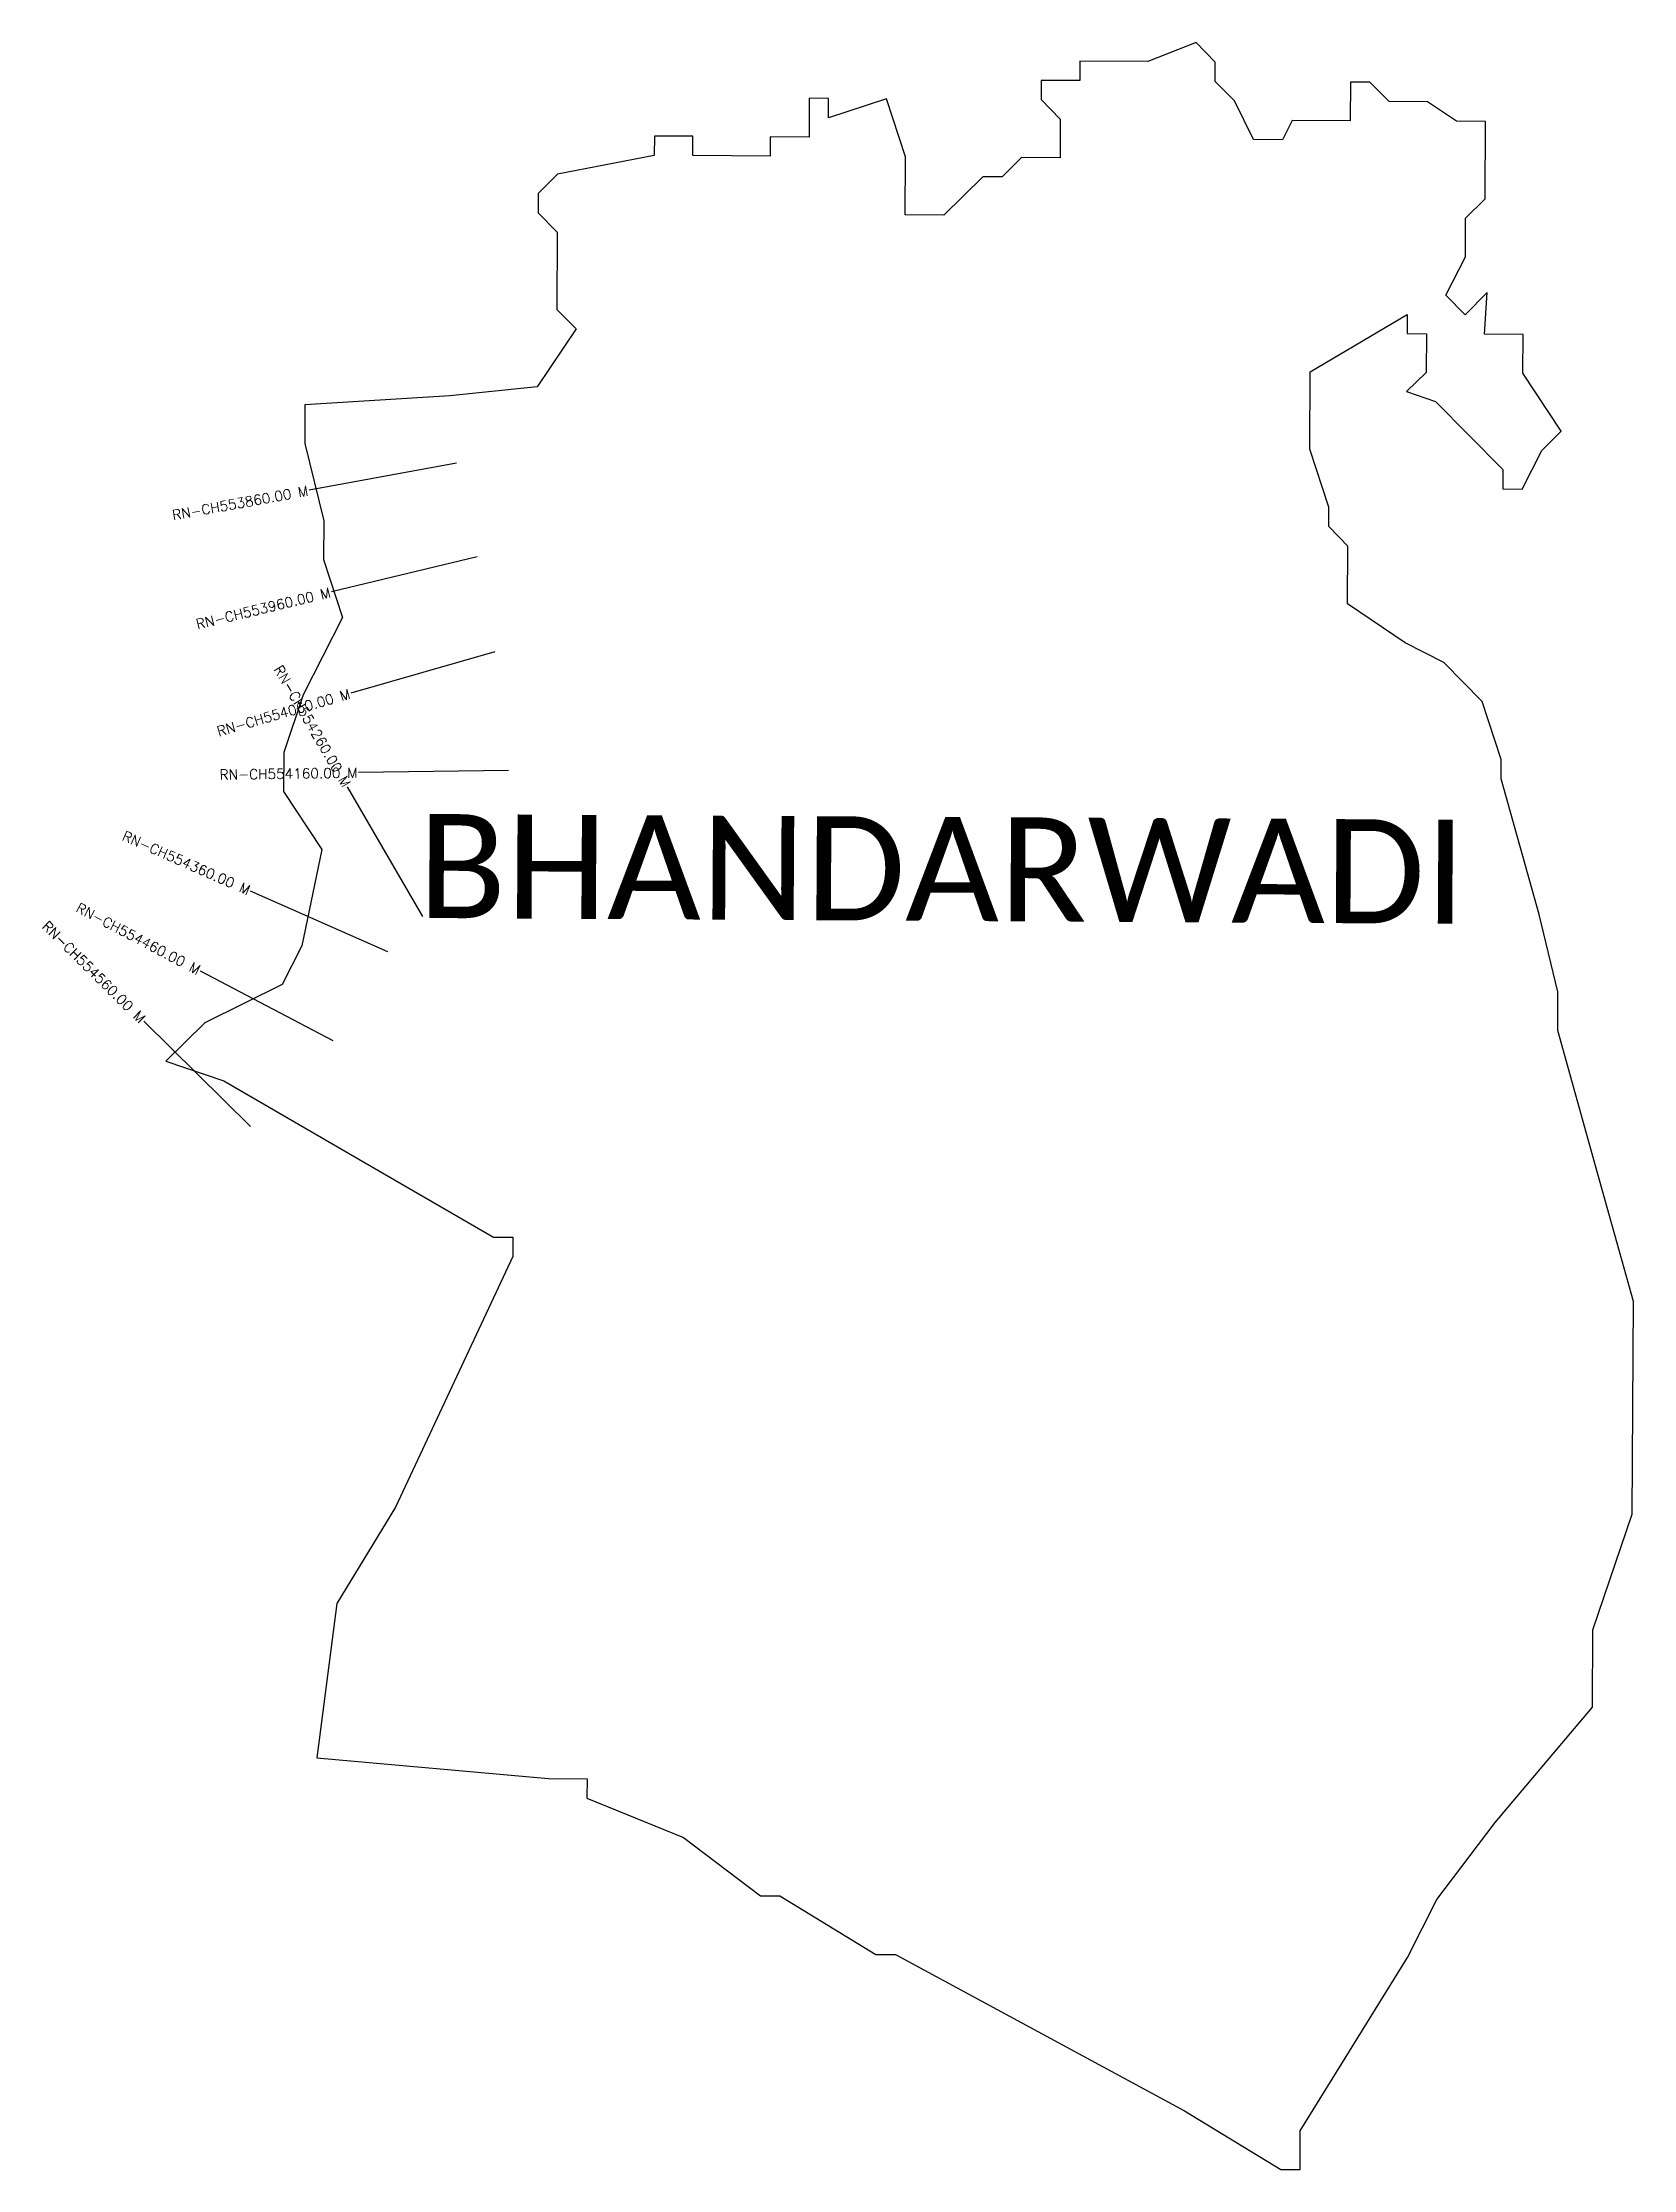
# Model space of a CAD drawing. Header units: metres. Extents: x 320265 to 321856, y 1856198 to 1858326.
import ezdxf
from ezdxf.enums import TextEntityAlignment as Align

# ---------------------------------------------------------------- set-up
doc = ezdxf.new("R2010")
doc.units = ezdxf.units.M
for name, color, linetype in [('CS', 134, 'Continuous'), ('CSMark', 6, 'Continuous'), ('VILLAGE BOUNDRY', 10, 'Continuous'), ('VILLAGE NAME', 250, 'Continuous')]:
    doc.layers.add(name, color=color, linetype=linetype)
doc.styles.get("Standard").update_dxf_attribs({"font": 'simplex.shx'})

msp = doc.modelspace()

# ---------------------------------------------------------------- linework, layer by layer
at = {"layer": 'CS'}
for p, q in [((320679.1, 1857905), (320531.6, 1857878)), ((320679.1, 1857905), (320531.6, 1857878)), ((320699.7, 1857811.4), (320553.9, 1857776.3)), ((320699.7, 1857811.4), (320553.9, 1857776.3)), ((320717.5, 1857716.6), (320573.3, 1857675)), ((320717.5, 1857716.6), (320573.3, 1857675)), ((320645.5, 1857451.8), (320570.1, 1857581.5)), ((320645.5, 1857451.8), (320570.1, 1857581.5)), ((320731, 1857597.8), (320581, 1857595.6)), ((320731, 1857597.8), (320581, 1857595.6)), ((320610.2, 1857416.5), (320472.9, 1857477)), ((320610.2, 1857416.5), (320472.9, 1857477)), ((320555.6, 1857327.2), (320422.8, 1857397)), ((320555.6, 1857327.2), (320422.8, 1857397)), ((320472.9, 1857241.5), (320366.2, 1857346.9)), ((320472.9, 1857241.5), (320366.2, 1857346.9))]:
    msp.add_line(p, q, dxfattribs=at)
at = {"layer": 'VILLAGE BOUNDRY'}
msp.add_lwpolyline([(321724.1, 1857589.4), (321724.2, 1857608.7), (321705.2, 1857666.9), (321666.8, 1857705.8), (321628.2, 1857725.3), (321570.4, 1857764.3), (321570.8, 1857822.3), (321551.6, 1857841.8), (321551.7, 1857861.1), (321532.6, 1857919.2), (321533.1, 1857996.5), (321630.1, 1858054), (321630, 1858034.7), (321649.3, 1858034.5), (321649.1, 1857995.9), (321629.6, 1857976.7), (321658.6, 1857966.8), (321725.9, 1857898.8), (321725.8, 1857879.4), (321745.1, 1857879.3), (321764.7, 1857917.9), (321784.1, 1857937.1), (321745.7, 1857995.3), (321746, 1858034), (321707.3, 1858034.2), (321710, 1858076), (321688.1, 1858053.7), (321668.9, 1858073.1), (321688.4, 1858111.7), (321688.6, 1858150.3), (321708, 1858169.6), (321708.5, 1858246.9), (321679.5, 1858247.1), (321650.6, 1858266.6), (321612, 1858266.8), (321592.7, 1858286.2), (321573.4, 1858286.3), (321573.2, 1858247.7), (321515.2, 1858248), (321505.4, 1858228.7), (321476.4, 1858228.9), (321457.3, 1858267.7), (321438, 1858287.1), (321438.1, 1858306.4), (321418.9, 1858325.9), (321370.5, 1858306.8), (321302.8, 1858307.2), (321302.7, 1858287.9), (321264, 1858288.1), (321263.9, 1858268.8), (321283.1, 1858249.3), (321282.9, 1858210.7), (321244.3, 1858210.9), (321224.8, 1858191.6), (321205.5, 1858191.7), (321166.6, 1858153.3), (321127.9, 1858153.5), (321128.3, 1858211.5), (321109.2, 1858269.7), (321051.1, 1858250.6), (321051.2, 1858270), (321031.9, 1858270.1), (321031.7, 1858231.4), (320993, 1858231.6), (320992.9, 1858212.3), (320915.5, 1858212.8), (320915.6, 1858232.1), (320877, 1858232.3), (320876.9, 1858213), (320780.1, 1858194.1), (320760.7, 1858174.9), (320760.6, 1858155.6), (320779.8, 1858136.1), (320779.4, 1858058.8), (320798.6, 1858039.4), (320759.6, 1857981.6), (320672.5, 1857972.4), (320527.4, 1857963.6), (320527.2, 1857924.9), (320546.2, 1857847.5), (320545.9, 1857808.8), (320564.9, 1857750.7), (320525.8, 1857673.5), (320506.2, 1857615.6), (320505.9, 1857576.9), (320544.3, 1857518.7), (320524.4, 1857422.2), (320504.8, 1857383.6), (320427.3, 1857345.4), (320388.4, 1857306.9), (320446.3, 1857287.3), (320581.2, 1857209.1), (320716.1, 1857131.1), (320735.4, 1857131), (320735.3, 1857111.6), (320617.9, 1856860.9), (320559.3, 1856764.6), (320539.2, 1856610), (320771, 1856589.4), (320809.7, 1856589.2), (320809.6, 1856569.8), (320906, 1856530.6), (320983.1, 1856472.1), (321002.4, 1856472), (321098.7, 1856413.5), (321118.1, 1856413.4), (321407.2, 1856257.1), (321503.6, 1856198.5), (321522.9, 1856198.4), (321523.1, 1856237.1), (321630.4, 1856410.5), (321659.8, 1856468.3), (321718.2, 1856545.3), (321815.6, 1856660.8), (321816, 1856738.2), (321855.3, 1856853.9), (321856.5, 1857066.6), (321818.6, 1857202.2), (321780.7, 1857337.7), (321780.9, 1857376.4), (321762.1, 1857453.8)], close=True, dxfattribs=at)
msp.add_lwpolyline([(321724.1, 1857589.4), (321724.2, 1857608.7), (321705.2, 1857666.9), (321666.8, 1857705.8), (321628.2, 1857725.3), (321570.4, 1857764.3), (321570.8, 1857822.3), (321551.6, 1857841.8), (321551.7, 1857861.1), (321532.6, 1857919.2), (321533.1, 1857996.5), (321630.1, 1858054), (321630, 1858034.7), (321649.3, 1858034.5), (321649.1, 1857995.9), (321629.6, 1857976.7), (321658.6, 1857966.8), (321725.9, 1857898.8), (321725.8, 1857879.4), (321745.1, 1857879.3), (321764.7, 1857917.9), (321784.1, 1857937.1), (321745.7, 1857995.3), (321746, 1858034), (321707.3, 1858034.2), (321710, 1858076), (321688.1, 1858053.7), (321668.9, 1858073.1), (321688.4, 1858111.7), (321688.6, 1858150.3), (321708, 1858169.6), (321708.5, 1858246.9), (321679.5, 1858247.1), (321650.6, 1858266.6), (321612, 1858266.8), (321592.7, 1858286.2), (321573.4, 1858286.3), (321573.2, 1858247.7), (321515.2, 1858248), (321505.4, 1858228.7), (321476.4, 1858228.9), (321457.3, 1858267.7), (321438, 1858287.1), (321438.1, 1858306.4), (321418.9, 1858325.9), (321370.5, 1858306.8), (321302.8, 1858307.2), (321302.7, 1858287.9), (321264, 1858288.1), (321263.9, 1858268.8), (321283.1, 1858249.3), (321282.9, 1858210.7), (321244.3, 1858210.9), (321224.8, 1858191.6), (321205.5, 1858191.7), (321166.6, 1858153.3), (321127.9, 1858153.5), (321128.3, 1858211.5), (321109.2, 1858269.7), (321051.1, 1858250.6), (321051.2, 1858270), (321031.9, 1858270.1), (321031.7, 1858231.4), (320993, 1858231.6), (320992.9, 1858212.3), (320915.5, 1858212.8), (320915.6, 1858232.1), (320877, 1858232.3), (320876.9, 1858213), (320780.1, 1858194.1), (320760.7, 1858174.9), (320760.6, 1858155.6), (320779.8, 1858136.1), (320779.4, 1858058.8), (320798.6, 1858039.4), (320759.6, 1857981.6), (320672.5, 1857972.4), (320527.4, 1857963.6), (320527.2, 1857924.9), (320546.2, 1857847.5), (320545.9, 1857808.8), (320564.9, 1857750.7), (320525.8, 1857673.5), (320506.2, 1857615.6), (320505.9, 1857576.9), (320544.3, 1857518.7), (320524.4, 1857422.2), (320504.8, 1857383.6), (320427.3, 1857345.4), (320388.4, 1857306.9), (320446.3, 1857287.3), (320581.2, 1857209.1), (320716.1, 1857131.1), (320735.4, 1857131), (320735.3, 1857111.6), (320617.9, 1856860.9), (320559.3, 1856764.6), (320539.2, 1856610), (320771, 1856589.4), (320809.7, 1856589.2), (320809.6, 1856569.8), (320906, 1856530.6), (320983.1, 1856472.1), (321002.4, 1856472), (321098.7, 1856413.5), (321118.1, 1856413.4), (321407.2, 1856257.1), (321503.6, 1856198.5), (321522.9, 1856198.4), (321523.1, 1856237.1), (321630.4, 1856410.5), (321659.8, 1856468.3), (321718.2, 1856545.3), (321815.6, 1856660.8), (321816, 1856738.2), (321855.3, 1856853.9), (321856.5, 1857066.6), (321818.6, 1857202.2), (321780.7, 1857337.7), (321780.9, 1857376.4), (321762.1, 1857453.8)], close=True, dxfattribs=at)

# ---------------------------------------------------------------- texts
at = {"layer": 'CSMark'}
for s, rotation, p in [('RN-CH553860.00 M', 10.3637, (320530.6, 1857877.8)), ('RN-CH553860.00 M', 10.3637, (320530.6, 1857877.8)), ('RN-CH553960.00 M', 13.5358, (320552.9, 1857776.1)), ('RN-CH553960.00 M', 13.5358, (320552.9, 1857776.1)), ('RN-CH554260.00 M', 300.1794, (320569.6, 1857582.3)), ('RN-CH554260.00 M', 300.1794, (320569.6, 1857582.3)), ('RN-CH554060.00 M', 16.0898, (320572.4, 1857674.8)), ('RN-CH554060.00 M', 16.0898, (320572.4, 1857674.8)), ('RN-CH554160.00 M', 0.8493, (320580, 1857595.6)), ('RN-CH554160.00 M', 0.8493, (320580, 1857595.6)), ('RN-CH554360.00 M', 336.2088, (320472, 1857477.4)), ('RN-CH554360.00 M', 336.2088, (320472, 1857477.4)), ('RN-CH554460.00 M', 332.3025, (320421.9, 1857397.4)), ('RN-CH554460.00 M', 332.3025, (320421.9, 1857397.4)), ('RN-CH554560.00 M', 315.3875, (320365.4, 1857347.6)), ('RN-CH554560.00 M', 315.3875, (320365.4, 1857347.6))]:
    msp.add_text(s, height=10, rotation=rotation, dxfattribs=at).set_placement(p, align=Align.MIDDLE_RIGHT)
at = {"layer": 'VILLAGE NAME', "insert": (320640.9, 1857554.3), "char_height": 104.042, "attachment_point": 1, "rotation": 359.6762}
msp.add_mtext_dynamic_manual_height_columns('{\\fCalibri|b0|i0|c0|p34;BHANDARWADI}', width=1299.845, gutter_width=520.2, heights=[0], dxfattribs=at)
msp.add_mtext_dynamic_manual_height_columns('{\\fCalibri|b0|i0|c0|p34;BHANDARWADI}', width=1299.845, gutter_width=520.2, heights=[0], dxfattribs=at)

doc.saveas('drawing.dxf')
